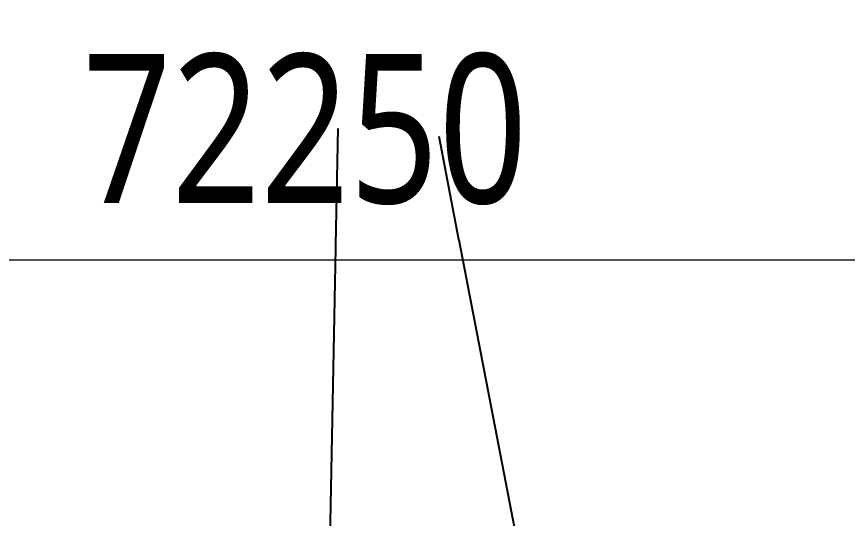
# Model space of a CAD drawing. Header units: millimetres. Extents: x -268744 to 115753, y -96240 to -10461.
# Drawn here: x -224589 to -209565, y -19543 to -10461 of the extents above; entities that cross this region are included whole.
import ezdxf

# ---------------------------------------------------------------- set-up
doc = ezdxf.new("R2010")
doc.units = ezdxf.units.MM
doc.layers.add('A-ANNO-DIMS', color=211, linetype='Continuous', lineweight=9)
doc.layers.add('A-ANNO-DIMS-900', color=211, linetype='Continuous', lineweight=9)
doc.layers.add('GC-DAY NEO', color=5, linetype='Continuous')
doc.styles.add('Trebuchet MS', font='trebuc.ttf', dxfattribs={"width": 0.8, "height": 2700})
doc.dimstyles.new('Arc_Length_-_3mm_Trebuchet_MS_3', dxfattribs={"dimscale": 304.8, "dimtxt": 2783.567448, "dimasz": 2.952756, "dimexe": 4.429134, "dimexo": 4.429134, "dimgap": 0.885827, "dimtad": 1, "dimdec": 0, "dimrnd": 10, "dimzin": 0, "dimdsep": 46, "dimtxsty": 'Trebuchet MS', "dimblk1": 'OBLIQUE', "dimblk2": 'OBLIQUE', "dimsah": 1, "dimcen": 0.09, "dimdle": 2.952756, "dimazin": 0, "dimtfac": 1, "dimtdec": 4, "dimtix": 1, "dimtmove": 0, "dimatfit": 3, "dimfxl": 1, "dimtvp": 1, "dimtfill": 1, "dimtolj": 1, "dimtzin": 0, "dimarcsym": 2})

# ---------------------------------------------------------------- blocks, each defined once
blk = doc.blocks.new('DIMBLOCK2-KHUNG KẾT CẤU BÈ PIN 1')
at = {"layer": 'A-ANNO-DIMS-900', "transparency": 16777216}
for p, q in [((-255984, -14861), (-255984, -13511)), ((-183734, -14861), (-183734, -13511)), ((-256884, -14861), (-183734, -14861)), ((-255984, -14861), (-255984, -18733)), ((-183734, -14861), (-183734, -18738))]:
    blk.add_line(p, q, dxfattribs=at)
at = {"layer": 'A-ANNO-DIMS-900', "lineweight": 70, "transparency": 16777216}
for p, q in [((-255984, -14861), (-255534, -14411)), ((-183734, -14861), (-183284, -14411)), ((-255984, -14861), (-256434, -15311)), ((-183734, -14861), (-184184, -15311))]:
    blk.add_line(p, q, dxfattribs=at)
at = {"layer": 'A-ANNO-DIMS-900', "color": 0, "transparency": 16777216, "insert": (-223397, -11136), "char_height": 2700, "width": 8492.24, "attachment_point": 1, "line_spacing_factor": 1.048425, "style": 'Trebuchet MS', "bg_fill": 3, "box_fill_scale": 1.25, "bg_fill_color": 256, "bg_fill_true_color": 13158600, "bg_fill_transparency": 0}
blk.add_mtext('72250', dxfattribs=at)
blk = doc.blocks.new('_Oblique')
at = {"color": 0, "linetype": 'ByBlock', "lineweight": -2}
blk.add_line((-0.5, -0.5), (0.5, 0.5), dxfattribs=at)

msp = doc.modelspace()

# ---------------------------------------------------------------- dimensions: what is measured, and where the dimension line sits
at = {"layer": 'A-ANNO-DIMS'}
dim = msp.add_linear_dim(base=(-183734, -14861.3), p1=(-255984, -20083.1), p2=(-183734, -20088.1), angle=0, dimstyle='Arc_Length_-_3mm_Trebuchet_MS_3', override={"dimpost": '<>', "dimfxl": 72250.000173}, dxfattribs=at)
dim.commit()
dim.dimension.update_dxf_attribs({"geometry": 'DIMBLOCK2-KHUNG KẾT CẤU BÈ PIN 1', "text_midpoint": (-219859, -13217.6)})

# ---------------------------------------------------------------- next in the draw order: linework, layer by layer
at = {"layer": 'GC-DAY NEO'}
for p, q in [((-218930.3, -20485.5), (-218774.3, -12487)), ((-215430.3, -20486.3), (-216949.4, -12631.8))]:
    msp.add_line(p, q, dxfattribs=at)

doc.saveas('drawing.dxf')
